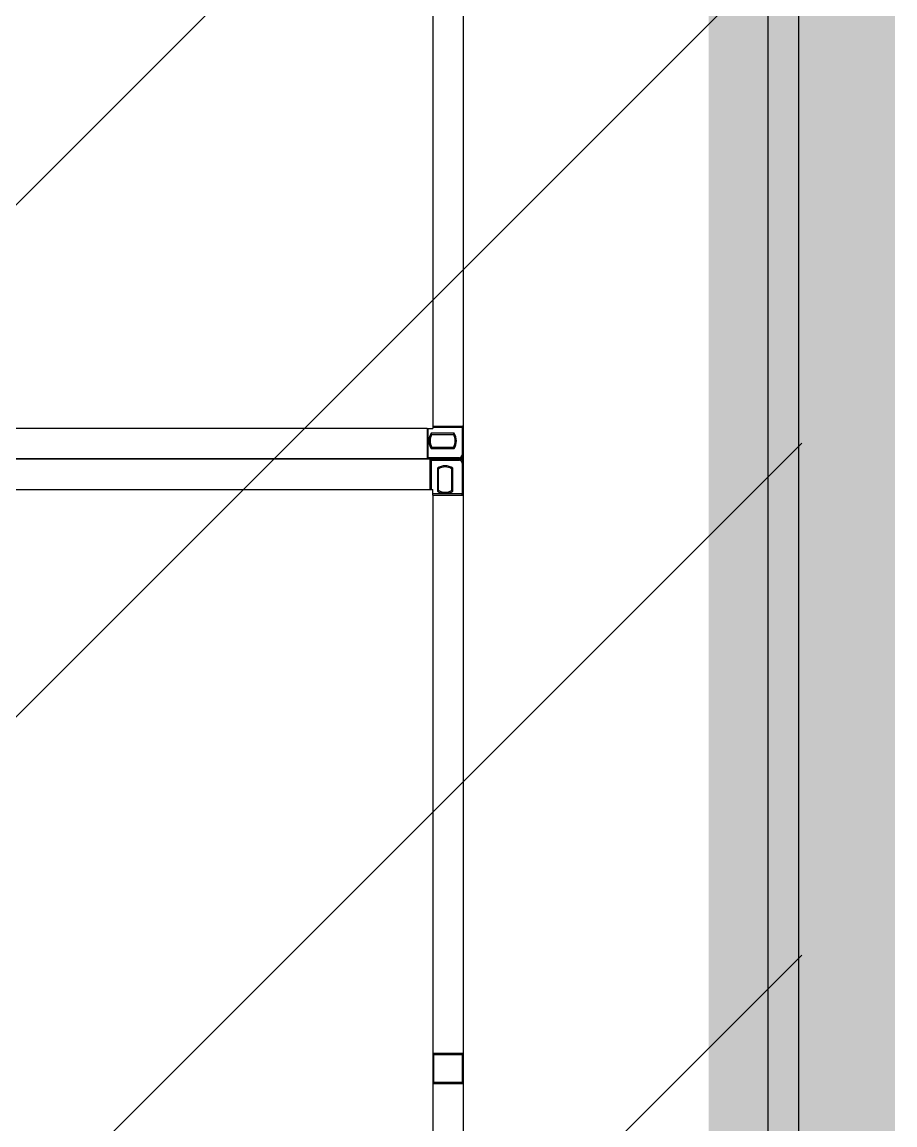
# Model space of a CAD drawing. Header units: millimetres. Extents: x 4080735 to 4152075, y -451436 to -400976.
# Drawn here: x 4148400 to 4148657.8, y -406704 to -406378.3 of the extents above; entities that cross this region are included whole.
import ezdxf

# ---------------------------------------------------------------- set-up
doc = ezdxf.new("R2010")
doc.units = ezdxf.units.MM
doc.header["$LTSCALE"] = 60
doc.layers.add('3', color=3, linetype='Continuous')
doc.layers.add('DITCH', color=7, linetype='Continuous', lineweight=0)

# ---------------------------------------------------------------- blocks, each defined once
blk = doc.blocks.new('KEY PLAN_NEW')
at = {"color": 253}
for p, q in [((-686.86, -1435.18), (-686.86, -1488.7)), ((-687.42, -1488.94), (-980.3, -1488.94)), ((-687.42, -1488.94), (-686.86, -1488.94)), ((-686.86, -1488.7), (-686.86, -1488.94)), ((-740.62, -1494.94), (-687.1, -1494.94)), ((-687.1, -1494.94), (-686.86, -1494.94)), ((-686.86, -1495.5), (-686.86, -1494.94)), ((-686.86, -1495.5), (-686.86, -1788.38)), ((-686.86, -1550.44), (-686.86, -1553.44)), ((-686.86, -1550.44), (-683.86, -1550.44)), ((-686.74, -1553.32), (-686.74, -1550.56)), ((-686.74, -1550.56), (-683.98, -1550.56)), ((-683.98, -1550.56), (-683.98, -1553.32)), ((-683.98, -1550.56), (-683.98, -1553.32)), ((-683.86, -1553.44), (-683.86, -1550.44)), ((-683.86, -1553.44), (-686.86, -1553.44)), ((-683.98, -1553.32), (-686.74, -1553.32))]:
    blk.add_line(p, q, dxfattribs=at)
at = {"color": 253, "linetype": 'Continuous'}
for p, q in [((-687.42, -1488.94), (-687.42, -1491.94)), ((-687.3, -1491.82), (-687.3, -1488.94)), ((-684.76, -1489.41), (-687.02, -1489.41)), ((-686.86, -1488.7), (-683.86, -1488.7)), ((-686.86, -1488.82), (-683.98, -1488.82)), ((-683.98, -1488.7), (-683.98, -1488.82)), ((-683.86, -1488.82), (-683.98, -1488.82)), ((-683.98, -1488.82), (-683.98, -1491.53)), ((-686.96, -1489.53), (-684.83, -1489.53)), ((-687.02, -1490.92), (-684.76, -1490.92)), ((-684.83, -1490.8), (-686.96, -1490.8)), ((-683.98, -1491.53), (-683.86, -1491.53)), ((-687.42, -1491.82), (-687.3, -1491.82)), ((-687.3, -1491.82), (-687.3, -1491.94)), ((-684.27, -1491.82), (-687.3, -1491.82)), ((-687.1, -1494.94), (-687.1, -1491.94)), ((-687.1, -1492.06), (-686.98, -1492.06)), ((-686.98, -1491.94), (-686.98, -1492.06)), ((-686.98, -1494.94), (-686.98, -1492.06)), ((-686.98, -1492.06), (-684.27, -1492.06)), ((-684.27, -1491.82), (-684.27, -1491.94)), ((-684.27, -1492.06), (-684.27, -1491.94)), ((-683.98, -1491.82), (-683.98, -1491.82)), ((-683.98, -1491.82), (-683.98, -1491.82)), ((-683.98, -1492.06), (-683.98, -1492.06)), ((-683.98, -1492.06), (-683.98, -1492.06)), ((-683.98, -1492.35), (-683.86, -1492.35)), ((-683.98, -1492.35), (-683.98, -1495.38)), ((-686.4, -1492.84), (-686.4, -1495.1)), ((-686.28, -1495.04), (-686.28, -1492.91)), ((-685.01, -1492.91), (-685.01, -1495.04)), ((-684.89, -1495.1), (-684.89, -1492.84)), ((-683.98, -1495.38), (-686.86, -1495.38)), ((-686.86, -1495.5), (-683.86, -1495.5)), ((-683.98, -1495.5), (-683.98, -1495.38)), ((-683.98, -1495.38), (-683.86, -1495.38))]:
    blk.add_line(p, q, dxfattribs=at)
at = {"color": 253}
for points in [[(-983.86, -1491.94), (-983.86, -1431.94), (-683.86, -1431.94), (-683.86, -1491.94)], [(-743.86, -1491.94), (-683.86, -1491.94), (-683.86, -1791.94), (-743.86, -1791.94)]]:
    blk.add_lwpolyline(points, close=True, dxfattribs=at)
at = {"color": 253, "linetype": 'Continuous'}
for centre, radius, start, end in [((-685.89, -1490.16), 1.36, 146.2792, 213.7208), ((-685.89, -1490.16), 1.36, 326.2792, 33.7208), ((-683.98, -1488.82), 0.12, 0, 90), ((-685.89, -1490.16), 1.24, 149.1964, 210.8036), ((-685.89, -1490.16), 1.24, 329.1964, 30.8036), ((-684.27, -1491.53), 0.41, 270, 0), ((-684.27, -1491.53), 0.29, 270, 0), ((-687.3, -1491.82), 0.12, 180, 270), ((-686.98, -1492.06), 0.12, 90, 180), ((-685.64, -1493.97), 1.36, 56.2792, 123.7208), ((-684.27, -1492.35), 0.41, 0, 90), ((-684.27, -1492.35), 0.29, 0, 90), ((-685.64, -1493.97), 1.24, 59.1964, 120.8036), ((-685.64, -1493.97), 1.36, 236.2792, 303.7208), ((-685.64, -1493.97), 1.24, 239.1964, 300.8036), ((-683.98, -1495.38), 0.12, 270, 0)]:
    blk.add_arc(centre, radius, start, end, dxfattribs=at)
for points, knots in [([(-686.96, -1489.53), (-686.96, -1489.53, 46), (-686.96, -1489.53, 46), (-686.96, -1489.53, 46), (-686.96, -1489.53, 46), (-686.96, -1489.53, 46), (-686.96, -1489.52, 46), (-686.96, -1489.52, 46), (-686.96, -1489.52, 46), (-686.96, -1489.52, 46), (-686.96, -1489.52, 46), (-686.96, -1489.52, 46), (-686.96, -1489.52, 46), (-686.96, -1489.51, 46), (-686.97, -1489.51, 46), (-686.97, -1489.51, 46), (-686.97, -1489.51, 46), (-686.97, -1489.51, 46), (-686.97, -1489.51, 46), (-686.97, -1489.51, 46), (-686.97, -1489.5, 46), (-686.97, -1489.5, 46), (-686.98, -1489.5, 46), (-686.98, -1489.49, 46), (-686.98, -1489.49, 46), (-686.98, -1489.49, 46), (-686.98, -1489.49, 46), (-686.98, -1489.48, 46), (-686.98, -1489.48, 46), (-686.98, -1489.48, 46), (-686.98, -1489.48, 46), (-686.99, -1489.48, 46), (-686.99, -1489.47, 46), (-686.99, -1489.47, 46), (-687, -1489.46, 46), (-687, -1489.46, 46), (-687, -1489.45, 46), (-687, -1489.45, 46), (-687, -1489.45, 46), (-687, -1489.45, 46), (-687, -1489.45, 46), (-687, -1489.44, 46), (-687.01, -1489.44, 46), (-687.01, -1489.43, 46), (-687.01, -1489.43, 46), (-687.02, -1489.42, 46), (-687.02, -1489.42, 46), (-687.02, -1489.42, 46), (-687.02, -1489.41, 46), (-687.02, -1489.41, 46), (-687.02, -1489.41, 46), (-687.02, -1489.41, 46), (-687.02, -1489.41, 46), (-687.02, -1489.41, 46)], [0, 0, 0, 0, 0.06206, 0.12459, 0.12459, 0.155854, 0.155854, 0.171487, 0.171487, 0.187119, 0.187119, 0.249648, 0.249648, 0.312178, 0.312178, 0.343442, 0.343442, 0.359075, 0.359075, 0.374707, 0.374707, 0.437236, 0.437236, 0.499766, 0.499766, 0.53103, 0.53103, 0.546663, 0.546663, 0.562295, 0.562295, 0.624824, 0.624824, 0.687353, 0.687353, 0.749883, 0.749883, 0.765515, 0.765515, 0.781147, 0.781147, 0.812412, 0.812412, 0.874941, 0.874941, 0.937471, 0.937471, 0.968735, 0.968735, 0.984368, 0.992184, 0.992184, 1, 1, 1, 1]), ([(-684.83, -1489.53), (-684.83, -1489.53, 46), (-684.83, -1489.53, 46), (-684.83, -1489.53, 46), (-684.82, -1489.53, 46), (-684.82, -1489.53, 46), (-684.82, -1489.52, 46), (-684.82, -1489.52, 46), (-684.82, -1489.52, 46), (-684.82, -1489.52, 46), (-684.82, -1489.52, 46), (-684.82, -1489.52, 46), (-684.82, -1489.52, 46), (-684.82, -1489.51, 46), (-684.82, -1489.51, 46), (-684.82, -1489.51, 46), (-684.82, -1489.51, 46), (-684.82, -1489.51, 46), (-684.81, -1489.51, 46), (-684.81, -1489.51, 46), (-684.81, -1489.5, 46), (-684.81, -1489.5, 46), (-684.81, -1489.5, 46), (-684.81, -1489.49, 46), (-684.8, -1489.49, 46), (-684.8, -1489.49, 46), (-684.8, -1489.49, 46), (-684.8, -1489.48, 46), (-684.8, -1489.48, 46), (-684.8, -1489.48, 46), (-684.8, -1489.48, 46), (-684.8, -1489.48, 46), (-684.79, -1489.47, 46), (-684.79, -1489.47, 46), (-684.79, -1489.46, 46), (-684.79, -1489.46, 46), (-684.78, -1489.45, 46), (-684.78, -1489.45, 46), (-684.78, -1489.45, 46), (-684.78, -1489.45, 46), (-684.78, -1489.45, 46), (-684.78, -1489.44, 46), (-684.78, -1489.44, 46), (-684.77, -1489.43, 46), (-684.77, -1489.43, 46), (-684.77, -1489.42, 46), (-684.77, -1489.42, 46), (-684.76, -1489.42, 46), (-684.76, -1489.41, 46), (-684.76, -1489.41, 46), (-684.76, -1489.41, 46), (-684.76, -1489.41, 46), (-684.76, -1489.41, 46), (-684.76, -1489.41, 46)], [0, 0, 0, 0, 0.06206, 0.12459, 0.12459, 0.155854, 0.155854, 0.171487, 0.171487, 0.187119, 0.187119, 0.249648, 0.249648, 0.312178, 0.312178, 0.343442, 0.343442, 0.359075, 0.359075, 0.374707, 0.374707, 0.437236, 0.437236, 0.499766, 0.499766, 0.53103, 0.53103, 0.546663, 0.546663, 0.562295, 0.562295, 0.624824, 0.624824, 0.687353, 0.687353, 0.749883, 0.749883, 0.765515, 0.765515, 0.781147, 0.781147, 0.812412, 0.812412, 0.874941, 0.874941, 0.937471, 0.937471, 0.968735, 0.968735, 0.984368, 0.992184, 0.992184, 1, 1, 1, 1]), ([(-687.02, -1490.92), (-687.02, -1490.92, 46), (-687.02, -1490.92, 46), (-687.02, -1490.92, 46), (-687.02, -1490.92, 46), (-687.02, -1490.91, 46), (-687.02, -1490.91, 46), (-687.02, -1490.91, 46), (-687.02, -1490.9, 46), (-687.01, -1490.9, 46), (-687.01, -1490.89, 46), (-687.01, -1490.89, 46), (-687, -1490.88, 46), (-687, -1490.88, 46), (-687, -1490.88, 46), (-687, -1490.88, 46), (-687, -1490.88, 46), (-687, -1490.88, 46), (-687, -1490.87, 46), (-687, -1490.87, 46), (-686.99, -1490.86, 46), (-686.99, -1490.86, 46), (-686.99, -1490.85, 46), (-686.98, -1490.85, 46), (-686.98, -1490.84, 46), (-686.98, -1490.84, 46), (-686.98, -1490.84, 46), (-686.98, -1490.84, 46), (-686.98, -1490.84, 46), (-686.98, -1490.84, 46), (-686.98, -1490.83, 46), (-686.98, -1490.83, 46), (-686.97, -1490.83, 46), (-686.97, -1490.82, 46), (-686.97, -1490.82, 46), (-686.97, -1490.82, 46), (-686.97, -1490.82, 46), (-686.97, -1490.82, 46), (-686.97, -1490.82, 46), (-686.97, -1490.82, 46), (-686.96, -1490.81, 46), (-686.96, -1490.81, 46), (-686.96, -1490.81, 46), (-686.96, -1490.81, 46), (-686.96, -1490.8, 46), (-686.96, -1490.8, 46), (-686.96, -1490.8, 46), (-686.96, -1490.8, 46), (-686.96, -1490.8, 46), (-686.96, -1490.8, 46), (-686.96, -1490.8, 46), (-686.96, -1490.8, 46), (-686.96, -1490.8, 46), (-686.96, -1490.8, 46)], [0, 0, 0, 0, 0.00782, 0.00782, 0.015639, 0.031279, 0.031279, 0.062557, 0.062557, 0.125114, 0.125114, 0.187671, 0.187671, 0.21895, 0.21895, 0.234589, 0.234589, 0.250228, 0.250228, 0.312785, 0.312785, 0.375342, 0.375342, 0.437899, 0.437899, 0.453538, 0.453538, 0.469178, 0.469178, 0.500456, 0.500456, 0.563013, 0.563013, 0.62557, 0.62557, 0.641209, 0.641209, 0.656849, 0.656849, 0.688127, 0.688127, 0.750684, 0.750684, 0.813241, 0.813241, 0.828881, 0.828881, 0.84452, 0.84452, 0.875798, 0.875798, 0.938355, 1, 1, 1, 1]), ([(-684.76, -1490.92), (-684.76, -1490.92, 46), (-684.76, -1490.92, 46), (-684.76, -1490.92, 46), (-684.76, -1490.92, 46), (-684.76, -1490.91, 46), (-684.76, -1490.91, 46), (-684.77, -1490.91, 46), (-684.77, -1490.9, 46), (-684.77, -1490.9, 46), (-684.77, -1490.89, 46), (-684.78, -1490.89, 46), (-684.78, -1490.88, 46), (-684.78, -1490.88, 46), (-684.78, -1490.88, 46), (-684.78, -1490.88, 46), (-684.78, -1490.88, 46), (-684.78, -1490.88, 46), (-684.79, -1490.87, 46), (-684.79, -1490.87, 46), (-684.79, -1490.86, 46), (-684.79, -1490.86, 46), (-684.8, -1490.85, 46), (-684.8, -1490.85, 46), (-684.8, -1490.84, 46), (-684.8, -1490.84, 46), (-684.8, -1490.84, 46), (-684.8, -1490.84, 46), (-684.8, -1490.84, 46), (-684.8, -1490.84, 46), (-684.81, -1490.83, 46), (-684.81, -1490.83, 46), (-684.81, -1490.83, 46), (-684.81, -1490.82, 46), (-684.81, -1490.82, 46), (-684.81, -1490.82, 46), (-684.82, -1490.82, 46), (-684.82, -1490.82, 46), (-684.82, -1490.82, 46), (-684.82, -1490.82, 46), (-684.82, -1490.81, 46), (-684.82, -1490.81, 46), (-684.82, -1490.81, 46), (-684.82, -1490.81, 46), (-684.82, -1490.8, 46), (-684.82, -1490.8, 46), (-684.82, -1490.8, 46), (-684.82, -1490.8, 46), (-684.82, -1490.8, 46), (-684.82, -1490.8, 46), (-684.83, -1490.8, 46), (-684.83, -1490.8, 46), (-684.83, -1490.8, 46), (-684.83, -1490.8, 46)], [0, 0, 0, 0, 0.00782, 0.00782, 0.015639, 0.031279, 0.031279, 0.062557, 0.062557, 0.125114, 0.125114, 0.187671, 0.187671, 0.21895, 0.21895, 0.234589, 0.234589, 0.250228, 0.250228, 0.312785, 0.312785, 0.375342, 0.375342, 0.437899, 0.437899, 0.453538, 0.453538, 0.469178, 0.469178, 0.500456, 0.500456, 0.563013, 0.563013, 0.62557, 0.62557, 0.641209, 0.641209, 0.656849, 0.656849, 0.688127, 0.688127, 0.750684, 0.750684, 0.813241, 0.813241, 0.828881, 0.828881, 0.84452, 0.84452, 0.875798, 0.875798, 0.938355, 1, 1, 1, 1]), ([(-686.28, -1492.91), (-686.28, -1492.91, 46), (-686.28, -1492.91, 46), (-686.28, -1492.91, 46), (-686.28, -1492.91, 46), (-686.28, -1492.91, 46), (-686.28, -1492.91, 46), (-686.28, -1492.91, 46), (-686.28, -1492.91, 46), (-686.28, -1492.91, 46), (-686.28, -1492.9, 46), (-686.29, -1492.9, 46), (-686.29, -1492.9, 46), (-686.29, -1492.9, 46), (-686.29, -1492.9, 46), (-686.29, -1492.9, 46), (-686.3, -1492.9, 46), (-686.3, -1492.9, 46), (-686.3, -1492.9, 46), (-686.3, -1492.9, 46), (-686.3, -1492.89, 46), (-686.3, -1492.89, 46), (-686.31, -1492.89, 46), (-686.31, -1492.89, 46), (-686.32, -1492.89, 46), (-686.32, -1492.89, 46), (-686.32, -1492.88, 46), (-686.32, -1492.88, 46), (-686.32, -1492.88, 46), (-686.32, -1492.88, 46), (-686.33, -1492.88, 46), (-686.33, -1492.88, 46), (-686.34, -1492.88, 46), (-686.34, -1492.87, 46), (-686.35, -1492.87, 46), (-686.35, -1492.87, 46), (-686.35, -1492.87, 46), (-686.35, -1492.87, 46), (-686.36, -1492.86, 46), (-686.36, -1492.86, 46), (-686.36, -1492.86, 46), (-686.36, -1492.86, 46), (-686.37, -1492.86, 46), (-686.37, -1492.86, 46), (-686.38, -1492.85, 46), (-686.38, -1492.85, 46), (-686.39, -1492.85, 46), (-686.39, -1492.85, 46), (-686.39, -1492.84, 46), (-686.39, -1492.84, 46), (-686.39, -1492.84, 46), (-686.4, -1492.84, 46), (-686.4, -1492.84, 46), (-686.4, -1492.84, 46)], [0, 0, 0, 0, 0.06206, 0.12459, 0.12459, 0.155854, 0.155854, 0.171487, 0.171487, 0.187119, 0.187119, 0.249648, 0.249648, 0.312178, 0.312178, 0.343442, 0.343442, 0.359075, 0.359075, 0.374707, 0.374707, 0.437236, 0.437236, 0.499766, 0.499766, 0.53103, 0.53103, 0.546663, 0.546663, 0.562295, 0.562295, 0.624824, 0.624824, 0.687353, 0.687353, 0.749883, 0.749883, 0.765515, 0.765515, 0.781147, 0.781147, 0.812412, 0.812412, 0.874941, 0.874941, 0.937471, 0.937471, 0.968735, 0.968735, 0.984368, 0.992184, 0.992184, 1, 1, 1, 1]), ([(-684.89, -1492.84), (-684.89, -1492.84, 46), (-684.89, -1492.84, 46), (-684.89, -1492.84, 46), (-684.89, -1492.84, 46), (-684.89, -1492.84, 46), (-684.89, -1492.85, 46), (-684.9, -1492.85, 46), (-684.9, -1492.85, 46), (-684.91, -1492.85, 46), (-684.91, -1492.86, 46), (-684.92, -1492.86, 46), (-684.92, -1492.86, 46), (-684.92, -1492.86, 46), (-684.93, -1492.86, 46), (-684.93, -1492.86, 46), (-684.93, -1492.87, 46), (-684.93, -1492.87, 46), (-684.93, -1492.87, 46), (-684.94, -1492.87, 46), (-684.94, -1492.87, 46), (-684.95, -1492.88, 46), (-684.95, -1492.88, 46), (-684.96, -1492.88, 46), (-684.96, -1492.88, 46), (-684.96, -1492.88, 46), (-684.96, -1492.88, 46), (-684.96, -1492.88, 46), (-684.97, -1492.89, 46), (-684.97, -1492.89, 46), (-684.97, -1492.89, 46), (-684.97, -1492.89, 46), (-684.98, -1492.89, 46), (-684.98, -1492.89, 46), (-684.99, -1492.9, 46), (-684.99, -1492.9, 46), (-684.99, -1492.9, 46), (-684.99, -1492.9, 46), (-684.99, -1492.9, 46), (-684.99, -1492.9, 46), (-684.99, -1492.9, 46), (-684.99, -1492.9, 46), (-685, -1492.9, 46), (-685, -1492.9, 46), (-685, -1492.91, 46), (-685, -1492.91, 46), (-685, -1492.91, 46), (-685, -1492.91, 46), (-685, -1492.91, 46), (-685, -1492.91, 46), (-685.01, -1492.91, 46), (-685.01, -1492.91, 46), (-685.01, -1492.91, 46), (-685.01, -1492.91, 46)], [0, 0, 0, 0, 0.00782, 0.00782, 0.015639, 0.031279, 0.031279, 0.062557, 0.062557, 0.125114, 0.125114, 0.187671, 0.187671, 0.21895, 0.21895, 0.234589, 0.234589, 0.250228, 0.250228, 0.312785, 0.312785, 0.375342, 0.375342, 0.437899, 0.437899, 0.453538, 0.453538, 0.469178, 0.469178, 0.500456, 0.500456, 0.563013, 0.563013, 0.62557, 0.62557, 0.641209, 0.641209, 0.656849, 0.656849, 0.688127, 0.688127, 0.750684, 0.750684, 0.813241, 0.813241, 0.828881, 0.828881, 0.84452, 0.84452, 0.875798, 0.875798, 0.938355, 1, 1, 1, 1]), ([(-686.28, -1495.04), (-686.28, -1495.04, 46), (-686.28, -1495.04, 46), (-686.28, -1495.04, 46), (-686.28, -1495.04, 46), (-686.28, -1495.04, 46), (-686.28, -1495.04, 46), (-686.28, -1495.04, 46), (-686.28, -1495.04, 46), (-686.28, -1495.04, 46), (-686.28, -1495.04, 46), (-686.29, -1495.04, 46), (-686.29, -1495.05, 46), (-686.29, -1495.05, 46), (-686.29, -1495.05, 46), (-686.29, -1495.05, 46), (-686.3, -1495.05, 46), (-686.3, -1495.05, 46), (-686.3, -1495.05, 46), (-686.3, -1495.05, 46), (-686.3, -1495.05, 46), (-686.3, -1495.05, 46), (-686.31, -1495.06, 46), (-686.31, -1495.06, 46), (-686.32, -1495.06, 46), (-686.32, -1495.06, 46), (-686.32, -1495.06, 46), (-686.32, -1495.06, 46), (-686.32, -1495.06, 46), (-686.32, -1495.06, 46), (-686.33, -1495.07, 46), (-686.33, -1495.07, 46), (-686.34, -1495.07, 46), (-686.34, -1495.07, 46), (-686.35, -1495.08, 46), (-686.35, -1495.08, 46), (-686.35, -1495.08, 46), (-686.35, -1495.08, 46), (-686.36, -1495.08, 46), (-686.36, -1495.08, 46), (-686.36, -1495.09, 46), (-686.36, -1495.09, 46), (-686.37, -1495.09, 46), (-686.37, -1495.09, 46), (-686.38, -1495.09, 46), (-686.38, -1495.1, 46), (-686.39, -1495.1, 46), (-686.39, -1495.1, 46), (-686.39, -1495.1, 46), (-686.39, -1495.1, 46), (-686.39, -1495.1, 46), (-686.4, -1495.1, 46), (-686.4, -1495.1, 46), (-686.4, -1495.1, 46)], [0, 0, 0, 0, 0.06206, 0.12459, 0.12459, 0.155854, 0.155854, 0.171487, 0.171487, 0.187119, 0.187119, 0.249648, 0.249648, 0.312178, 0.312178, 0.343442, 0.343442, 0.359075, 0.359075, 0.374707, 0.374707, 0.437236, 0.437236, 0.499766, 0.499766, 0.53103, 0.53103, 0.546663, 0.546663, 0.562295, 0.562295, 0.624824, 0.624824, 0.687353, 0.687353, 0.749883, 0.749883, 0.765515, 0.765515, 0.781147, 0.781147, 0.812412, 0.812412, 0.874941, 0.874941, 0.937471, 0.937471, 0.968735, 0.968735, 0.984368, 0.992184, 0.992184, 1, 1, 1, 1]), ([(-684.89, -1495.1), (-684.89, -1495.1, 46), (-684.89, -1495.1, 46), (-684.89, -1495.1, 46), (-684.89, -1495.1, 46), (-684.89, -1495.1, 46), (-684.89, -1495.1, 46), (-684.9, -1495.1, 46), (-684.9, -1495.1, 46), (-684.91, -1495.09, 46), (-684.91, -1495.09, 46), (-684.92, -1495.09, 46), (-684.92, -1495.09, 46), (-684.92, -1495.09, 46), (-684.93, -1495.08, 46), (-684.93, -1495.08, 46), (-684.93, -1495.08, 46), (-684.93, -1495.08, 46), (-684.93, -1495.08, 46), (-684.94, -1495.08, 46), (-684.94, -1495.07, 46), (-684.95, -1495.07, 46), (-684.95, -1495.07, 46), (-684.96, -1495.07, 46), (-684.96, -1495.06, 46), (-684.96, -1495.06, 46), (-684.96, -1495.06, 46), (-684.96, -1495.06, 46), (-684.97, -1495.06, 46), (-684.97, -1495.06, 46), (-684.97, -1495.06, 46), (-684.97, -1495.06, 46), (-684.98, -1495.05, 46), (-684.98, -1495.05, 46), (-684.99, -1495.05, 46), (-684.99, -1495.05, 46), (-684.99, -1495.05, 46), (-684.99, -1495.05, 46), (-684.99, -1495.05, 46), (-684.99, -1495.05, 46), (-684.99, -1495.05, 46), (-684.99, -1495.05, 46), (-685, -1495.04, 46), (-685, -1495.04, 46), (-685, -1495.04, 46), (-685, -1495.04, 46), (-685, -1495.04, 46), (-685, -1495.04, 46), (-685, -1495.04, 46), (-685, -1495.04, 46), (-685.01, -1495.04, 46), (-685.01, -1495.04, 46), (-685.01, -1495.04, 46), (-685.01, -1495.04, 46)], [0, 0, 0, 0, 0.00782, 0.00782, 0.015639, 0.031279, 0.031279, 0.062557, 0.062557, 0.125114, 0.125114, 0.187671, 0.187671, 0.21895, 0.21895, 0.234589, 0.234589, 0.250228, 0.250228, 0.312785, 0.312785, 0.375342, 0.375342, 0.437899, 0.437899, 0.453538, 0.453538, 0.469178, 0.469178, 0.500456, 0.500456, 0.563013, 0.563013, 0.62557, 0.62557, 0.641209, 0.641209, 0.656849, 0.656849, 0.688127, 0.688127, 0.750684, 0.750684, 0.813241, 0.813241, 0.828881, 0.828881, 0.84452, 0.84452, 0.875798, 0.875798, 0.938355, 1, 1, 1, 1])]:
    blk.add_open_spline(points, degree=3, knots=knots, dxfattribs=at)
at = {"layer": 'DITCH', "color": 253, "lineweight": -3}
for p, q in [((-653.86, -603.47), (-653.86, -1871.94)), ((-650.86, -603.47), (-650.86, -1871.94))]:
    blk.add_line(p, q, dxfattribs=at)

msp = doc.modelspace()

# ---------------------------------------------------------------- hatches: boundary and pattern name
at = {"layer": '3'}
h = msp.add_hatch(dxfattribs=at)
h.set_pattern_fill('ANSI31', color=256, scale=855.36)
h.set_pattern_definition([(45, (-65702.36, -13536.25), (-75.603857, 75.603857), [])])
h.paths.add_polyline_path([(4145910.29, -405867.36), (4146090.29, -405867.36), (4146090.29, -405507.36), (4146630.29, -405507.36), (4146630.29, -405327.36), (4147730.29, -405327.36), (4147730.29, -405449.76), (4148570.65, -405449.76), (4148570.65, -406047.36), (4148630.29, -406047.36), (4148630.29, -407507.36), (4147379.29, -407507.36), (4147379.29, -407511.86), (4147370.29, -407511.86), (4147370.29, -407687.36), (4146810.29, -407687.36), (4146810.29, -407327.36), (4146450.29, -407327.36), (4146450.29, -406967.36), (4146090.29, -406967.36), (4146090.29, -406607.36), (4145550.29, -406607.36), (4145550.29, -406227.36), (4145910.29, -406227.36)])

# ---------------------------------------------------------------- linework, layer by layer
at = {"layer": '3', "const_width": 55}
msp.add_lwpolyline([(4145910.29, -405867.36), (4146090.29, -405867.36), (4146090.29, -405507.36), (4146630.29, -405507.36), (4146630.29, -405327.36), (4147730.29, -405327.36), (4147730.29, -405449.76), (4148570.65, -405449.76), (4148570.65, -406047.36), (4148630.29, -406047.36), (4148630.29, -407507.36), (4147379.29, -407507.36), (4147379.29, -407511.86), (4147370.29, -407511.86), (4147370.29, -407687.36), (4146810.29, -407687.36), (4146810.29, -407327.36), (4146450.29, -407327.36), (4146450.29, -406967.36), (4146090.29, -406967.36), (4146090.29, -406607.36), (4145550.29, -406607.36), (4145550.29, -406227.36), (4145910.29, -406227.36)], close=True, dxfattribs=at)

# ---------------------------------------------------------------- block references
at = {"xscale": 3, "yscale": 3, "zscale": 3}
msp.add_blockref('KEY PLAN_NEW', (4150581.88, -402031.53), dxfattribs=at)

doc.saveas('drawing.dxf')
